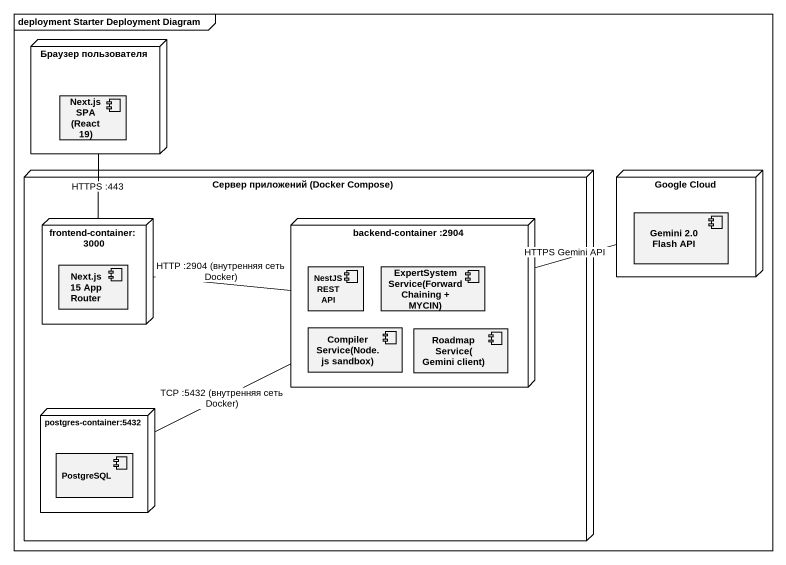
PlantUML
@startuml
mainframe deployment Starter Deployment Diagram
node "Браузер пользователя" as Браузер_пользователя {
  component "Next.js SPA (React 19)" as Next_js_SPA_React_19
}
node "Сервер приложений (Docker Compose)" as Сервер_приложений_Docker {
  node "frontend-container: 3000" as frontend_container_3000 {
    component "Next.js 15 App Router" as Next_js_15_App_Router
  }
  node "backend-container :2904" as backend_container_2904 {
    component "NestJS REST API" as NestJS_REST_API
    component "ExpertSystemService(Forward Chaining + MYCIN)" as ExpertSystemService_Forward
    component "CompilerService(Node.js sandbox)" as CompilerService_Node_js
    component "RoadmapService(Gemini client)" as RoadmapService_Gemini_client
  }
  node "postgres-container:5432" as postgres_container_5432 {
    component PostgreSQL
  }
}
node "Google Cloud" as Google_Cloud {
  component "Gemini 2.0 Flash API" as Gemini_2_0_Flash_API
}
Браузер_пользователя -- frontend_container_3000 : HTTPS :443
frontend_container_3000 -right- backend_container_2904 : HTTP :2904 (внутренняя сеть Docker)
backend_container_2904 -right- Google_Cloud : HTTPS Gemini API
backend_container_2904 -left- postgres_container_5432 : TCP :5432 (внутренняя сеть Docker)
@enduml
